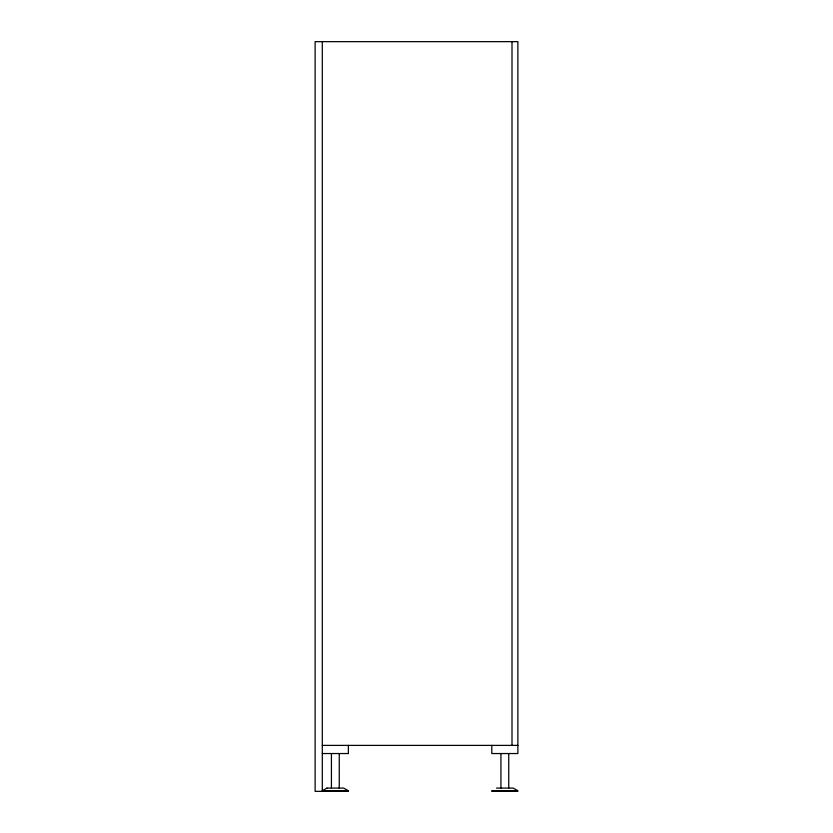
<?xml version="1.0" encoding="UTF-8"?>
<svg xmlns="http://www.w3.org/2000/svg" width="833" height="833" viewBox="0 0 833 833"><rect width="100%" height="100%" fill="white"/><g stroke="black" fill="none" stroke-linecap="round" stroke-linejoin="round"><path stroke-width="1.25" d="M322.298 745.389L517.876 745.389M322.298 753.542L348.371 753.542L348.371 745.389M496.489 788.091L513.18 788.091L517.876 790.725L491.793 790.725M348.371 791.35L315.124 791.35L315.124 41.65L517.876 41.65L517.876 753.542L491.793 753.542L491.793 745.389M491.793 791.35L517.876 791.35M512.003 41.65L512.003 745.389M508.744 753.542L508.744 788.091M504.829 790.725L504.829 791.35M500.925 753.542L500.925 788.091M339.25 753.542L339.25 788.091M335.335 790.725L335.335 791.35M331.43 753.542L331.43 788.091M322.298 41.65L322.298 791.35M326.994 788.091L322.298 790.725L348.371 790.725L343.675 788.091L326.994 788.091"/></g></svg>
